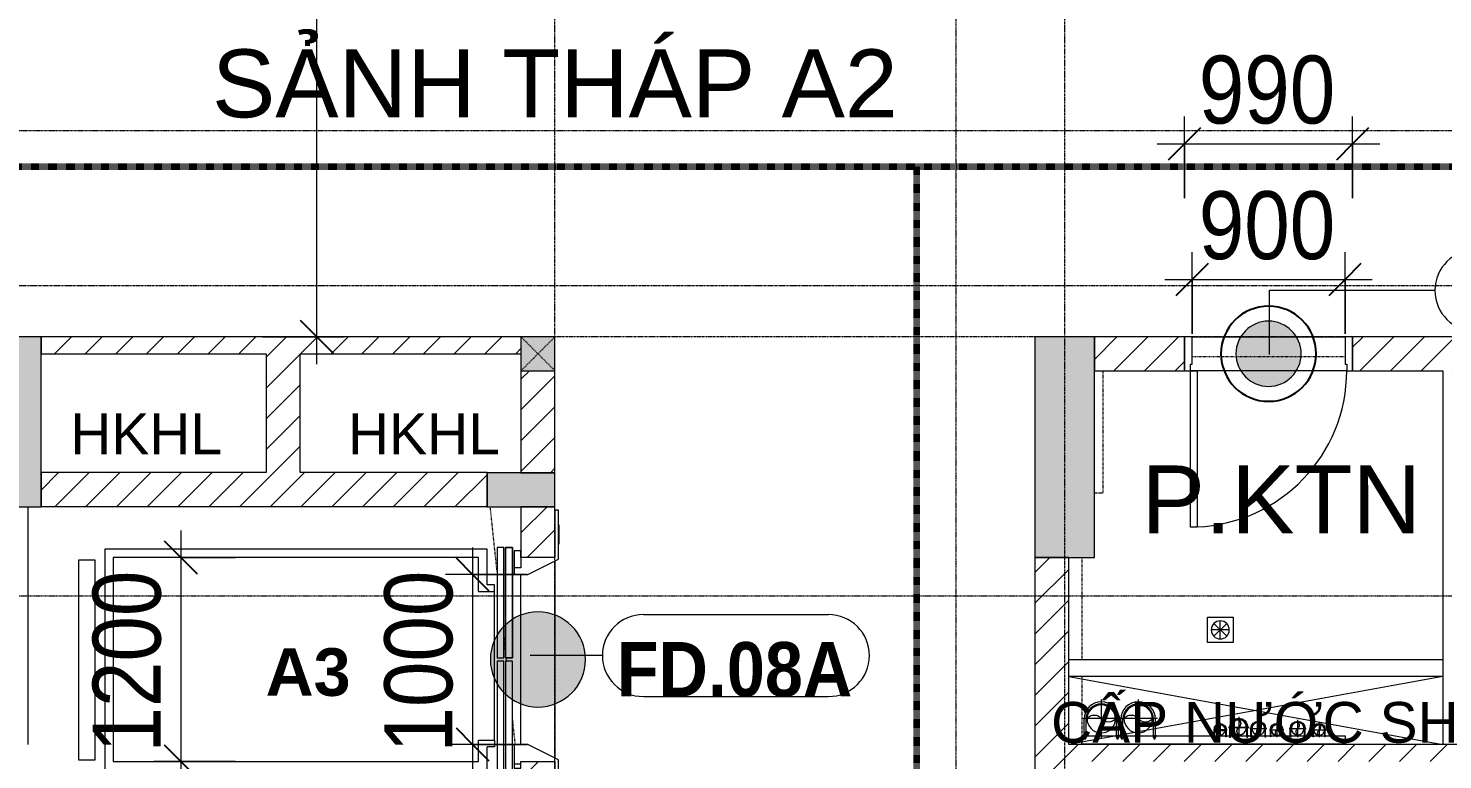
# Model space of a CAD drawing. Header units: millimetres. Extents: x 1591 to 240306, y -15958 to 82755.
# Drawn here: x 88454 to 96779, y 31047 to 35354 of the extents above; entities that cross this region are included whole.
import ezdxf

# ---------------------------------------------------------------- set-up
doc = ezdxf.new("R2010")
doc.units = ezdxf.units.MM
for name, pattern in [('1 NÉT CALL OUT', [6, 3, -3]), ('Dash', [6, 3, -3]), ('Dash 1_8_', [6.35, 3.175, -3.175]), ('Dash Dot 3_16_', [7.9375, 4.7625, -1.5875, 0, -1.5875]), ('Grid Line', [22.225, 12.7, -3.175, 3.175, -3.175]), ('IMPORT-CENTER _2_', [40.64, 25.4, -5.08, 5.08, -5.08])]:
    doc.linetypes.add(name, pattern=pattern)
for name, color, linetype, lineweight in [('0-1', 7, 'Continuous', 5), ('0-2', 250, 'Continuous', 9), ('A-ANNO-DIMS', 211, 'Continuous', 9), ('A-ANNO-DIMS-160', 211, 'Continuous', 9), ('A-ANNO-NOTE', 131, 'Continuous', 9), ('A-ANNO-NOTE-1', 131, 'Continuous', 25), ('A-AREA', 32, 'Dash 1_8_', 9), ('A-AREA-IDEN', 2, 'Continuous', 9), ('A-DETL-1', 90, '1 NÉT CALL OUT', 100), ('A-DETL-GENF-2', 1, 'Continuous', 9), ('A-DOOR-3', 1, 'Continuous', 9), ('A-DOOR-FRAM-1', 1, 'Continuous', 9), ('A-DOOR-IDEN', 31, 'Continuous', 9), ('A-FLOR-1', 250, 'Continuous', 9), ('A-WALL', 113, 'Continuous', 9), ('A-WALL-3', 113, 'Continuous', 18), ('A-WALL-PATT-2', 111, 'Continuous', 9), ('G-ANNO-SYMB-1', 111, 'Dash Dot 3_16_', 18), ('G-ANNO-TEXT-1', 7, 'Continuous', 9), ('G-IMPT-2', 8, 'IMPORT-CENTER _2_', 9), ('G-IMPT-3', 8, 'Continuous', 9), ('M-EQPM', 50, 'Continuous', 9), ('S-COLS', 52, 'Continuous', 9), ('S-COLS-1', 52, 'Continuous', 5), ('S-COLS-2', 7, 'Continuous', 18), ('S-COLS-5', 52, 'Continuous', 18), ('S-COLS-HDLN', 52, 'Dash', 9), ('S-GRID-1', 1, 'Grid Line', 9)]:
    doc.layers.add(name, color=color, linetype=linetype, lineweight=lineweight)
doc.styles.add('Arial_6', font='arial_0.ttf', dxfattribs={"height": 400})
doc.styles.add('Arial_8', font='arial_0.ttf', dxfattribs={"height": 240})
doc.styles.add('Arial_9', font='arial_0.ttf', dxfattribs={"height": 280})
doc.styles.add('Arial_B_3', font='arialbd_0.ttf', dxfattribs={"width": 0.9, "height": 320})
doc.styles.add('UTM Avo', font='UTM Avo.ttf', dxfattribs={"width": 0.9, "height": 400})
doc.dimstyles.new('1_Dim_chi_tiet_2_5', dxfattribs={"dimscale": 304.8, "dimtxt": 399.720379, "dimasz": 0.629921, "dimexe": 0.524934, "dimexo": 0.0625, "dimgap": 0.052493, "dimtad": 1, "dimdec": 0, "dimrnd": 5, "dimzin": 0, "dimdsep": 46, "dimtxsty": 'UTM Avo', "dimblk1": 'OBLIQUE', "dimblk2": 'OBLIQUE', "dimsah": 1, "dimcen": 0.09, "dimdle": 0.524934, "dimazin": 0, "dimtfac": 1, "dimtdec": 4, "dimtix": 1, "dimtmove": 0, "dimatfit": 3, "dimfxl": 1.049869, "dimfxlon": 1, "dimtvp": 1, "dimtolj": 1, "dimtzin": 0, "dimarcsym": 2})
doc.dimstyles.new('1_Dim_chi_tiet_2_5_1', dxfattribs={"dimscale": 304.8, "dimtxt": 399.720379, "dimasz": 0.629921, "dimexe": 0.524934, "dimexo": 0.0625, "dimgap": 0.052493, "dimtad": 1, "dimdec": 0, "dimrnd": 5, "dimzin": 0, "dimdsep": 46, "dimtxsty": 'UTM Avo', "dimblk1": 'OBLIQUE', "dimblk2": 'OBLIQUE', "dimsah": 1, "dimcen": 0.09, "dimdle": 0.524934, "dimazin": 0, "dimtfac": 1, "dimtdec": 4, "dimtix": 1, "dimtmove": 0, "dimatfit": 3, "dimfxl": 1.049869, "dimfxlon": 1, "dimtvp": 1, "dimtolj": 1, "dimtzin": 0, "dimarcsym": 2})
pattern_1 = [(45, (11001.35, 0), (-90.50967, 90.50967), [])]

# ---------------------------------------------------------------- blocks, each defined once
blk = doc.blocks.new('NCV_TKTC_KET CAU_rvt-1-TKCS_MB TẦNG 3-4')
at = {"layer": 'S-COLS-1'}
for points in [[(77527.6, 32536.9), (77527.6, 33536.9), (77177.6, 33536.9), (77177.6, 32536.9)], [(83727.6, 32236.9), (83727.6, 33536.9), (83377.6, 33536.9), (83377.6, 32236.9), (83519.1, 32236.9)], [(80552.6, 32536.9), (80552.6, 32736.9), (80152.6, 32736.9), (80152.6, 32536.9), (80295.1, 32536.9)]]:
    blk.add_hatch(color=256, dxfattribs=at).paths.add_polyline_path(points)
at = {"layer": 'A-FLOR-1'}
for p, q in [((77452.6, 31137.4), (77452.6, 32536.9)), ((85777.6, 31136.9), (83577.6, 31136.9))]:
    blk.add_line(p, q, dxfattribs=at)
at = {"layer": 'S-COLS-2'}
for p, q in [((77527.6, 33536.9), (77177.6, 33536.9)), ((77527.6, 32536.9), (77527.6, 33536.9)), ((83727.6, 33536.9), (83377.6, 33536.9)), ((83377.6, 33536.9), (83377.6, 32236.9)), ((83727.6, 32236.9), (83727.6, 33536.9)), ((80152.6, 32736.9), (80152.6, 32536.9)), ((80552.6, 32736.9), (80152.6, 32736.9)), ((80552.6, 32536.9), (80552.6, 32736.9)), ((77177.6, 32536.9), (77527.6, 32536.9)), ((80152.6, 32536.9), (80552.6, 32536.9)), ((83377.6, 32236.9), (83727.6, 32236.9))]:
    blk.add_line(p, q, dxfattribs=at)
blk = doc.blocks.new('Thang may HIEN - Dài x Rộng - 2200x1200-551375-TKCS_MB TẦNG 3-4')
at = {"layer": 'A-DOOR-3'}
for p, q in [((-590, 120), (-880, 120)), ((-880, 120), (-880, 100)), ((-880, 100), (-600, 100)), ((-680, 124), (-790, 124)), ((-790, 124), (-790, 120)), ((-680, 120), (-680, 124)), ((-600, 100), (-600, -100)), ((-500, -60), (-590, 120)), ((590, 120), (500, -60)), ((880, 120), (590, 120)), ((600, -100), (600, 100)), ((600, 100), (880, 100)), ((880, 100), (880, 120)), ((-500, -140), (-500, -60)), ((500, -60), (500, -140)), ((-660, -190.4), (-660, -150.4)), ((-660, -150.4), (-10, -150.4)), ((-10, -150.4), (-660, -150.4)), ((-660, -150.4), (-660, -190.4)), ((-600, -100), (-640, -100)), ((-640, -100), (-640, -140)), ((-640, -140), (-540, -140)), ((-600, -100), (-540, -100)), ((-540, -100), (-540, -140)), ((-540, -140), (-500, -140)), ((-10, -150.4), (-10, -190.4)), ((-10, -190.4), (-10, -150.4)), ((660, -150.4), (10, -150.4)), ((10, -150.4), (10, -190.4)), ((10, -150.4), (10, -190.4)), ((660, -150.4), (10, -150.4)), ((500, -140), (615, -140)), ((615, -100), (600, -100)), ((615, -140), (615, -100)), ((640, -100), (615, -100)), ((615, -140), (640, -140)), ((640, -140), (640, -100)), ((660, -190.4), (660, -150.4)), ((660, -190.4), (660, -150.4)), ((-10, -190.4), (-660, -190.4)), ((-660, -190.4), (-10, -190.4)), ((-10, -200.4), (-660, -200.4)), ((-660, -200.4), (-660, -240.4)), ((-10, -200.4), (-660, -200.4)), ((-660, -200.4), (-660, -240.4)), ((-660, -240.4), (-10, -240.4)), ((-660, -240.4), (-10, -240.4)), ((-10, -240.4), (-10, -200.4)), ((-10, -240.4), (-10, -200.4)), ((10, -190.4), (660, -190.4)), ((10, -190.4), (660, -190.4)), ((10, -200.4), (10, -240.4)), ((660, -200.4), (10, -200.4)), ((10, -200.4), (10, -240.4)), ((660, -200.4), (10, -200.4)), ((10, -240.4), (660, -240.4)), ((10, -240.4), (660, -240.4)), ((660, -240.4), (660, -200.4)), ((660, -240.4), (660, -200.4)), ((-440, -300), (-650, -300)), ((-650, -300), (-650, -2550)), ((-440, -255), (-440, -300)), ((-400, -255), (-440, -255)), ((475, -255), (-400, -255)), ((-400, -350), (-400, -255)), ((475, -255), (515, -255)), ((475, -350), (475, -255)), ((515, -255), (515, -300)), ((650, -300), (515, -300)), ((650, -2550), (650, -300)), ((-400, -350), (-600, -350)), ((-600, -350), (-600, -2500)), ((600, -350), (475, -350)), ((600, -2500), (600, -350)), ((-650, -2550), (650, -2550)), ((-600, -2500), (600, -2500)), ((590.8, -2605.4), (-584.2, -2605.4)), ((-584.2, -2605.4), (-584.2, -2705.4)), ((590.8, -2705.4), (590.8, -2605.4)), ((-584.2, -2705.4), (590.8, -2705.4))]:
    blk.add_line(p, q, dxfattribs=at)
blk = doc.blocks.new('FD_02 - FD_03 - FD_03-KY THUAT-900x2200mm-728564-TKCS_MB TẦNG 3-4')
at = {"layer": 'A-DETL-GENF-2'}
for p, q in [((420, 100), (420, 1020)), ((420, 1020), (460, 1020)), ((460, 1020), (460, 100)), ((460, 100), (420, 100))]:
    blk.add_line(p, q, dxfattribs=at)
blk.add_arc((460, 100), 920, 92.49191, 180, dxfattribs=at)
at = {"layer": 'A-DOOR-FRAM-1'}
for p, q in [((-460, 100), (-495, 100)), ((-495, 100), (-495, -100)), ((-460, 60), (-460, 100)), ((495, 100), (460, 100)), ((460, 100), (460, 60)), ((495, -100), (495, 100)), ((-450, 60), (-460, 60)), ((-450, -100), (-450, 60)), ((460, 60), (450, 60)), ((450, 60), (450, -100)), ((-495, -100), (-450, -100)), ((450, -100), (495, -100))]:
    blk.add_line(p, q, dxfattribs=at)
blk = doc.blocks.new('G1_SOF - BO TRU - 200x200-3054293-TKCS_MB TẦNG 3-4')
at = {"layer": 'S-COLS'}
blk.add_hatch(color=256, dxfattribs=at).paths.add_polyline_path([(100, -100), (100, 100), (-100, 100), (-100, -100)])
at = {"layer": 'S-COLS-5'}
for p, q in [((100, 100), (-100, 100)), ((-100, 100), (-100, -100)), ((100, -100), (100, 100)), ((-100, -100), (100, -100))]:
    blk.add_line(p, q, dxfattribs=at)
at = {"layer": 'S-COLS-HDLN'}
for p, q in [((100, 100), (-100, -100)), ((-100, 100), (100, -100))]:
    blk.add_line(p, q, dxfattribs=at)
blk = doc.blocks.new('TKTC_XREF_251221_MB TANG 2-7 - TKTC_XREF_260130_MB TANG 2-5_dwg_$cc-4746812-TKCS_MB TẦNG 3-4')
at = {"layer": 'G-IMPT-2'}
for p, q in [((-0.673, 0), (0.673, 0)), ((0, -0.673), (0, 0.673))]:
    blk.add_line(p, q, dxfattribs=at)
at = {"layer": 'G-IMPT-3'}
blk.add_circle((0, 0), 0.5, dxfattribs=at)
at = {"layer": 'M-EQPM'}
for centre, radius, start, end in [((0, 0), 0.5, 90, 270), ((0.188, 0.25), 0.313, 126.8699, 233.1301), ((-0.188, -0.25), 0.313, 306.8699, 53.1301)]:
    blk.add_arc(centre, radius, start, end, dxfattribs=at)
blk = doc.blocks.new('TKTC_XREF_251221_MB TANG 2-7 - TKTC_XREF_260130_MB TANG 2-5_dwg_CUM U_DN150-4746811-TKCS_MB TẦNG 3-4')
at = {"layer": 'G-IMPT-3'}
blk.add_hatch(color=256, dxfattribs=at).paths.add_polyline_path([(445977, 373836), (445977, 373841), (445999, 373844), (446019, 373852), (446036, 373866), (446050, 373883), (446058, 373903), (446061, 373925), (446058, 373947), (446050, 373967), (446036, 373984), (446019, 373998), (445999, 374006), (446021, 374002), (446040, 373988), (446054, 373969), (446063, 373948), (446066, 373925), (446063, 373902), (446054, 373880), (446040, 373862), (446021, 373848), (446000, 373839)])
for p, q in [((445863, 374015), (445863, 374020)), ((445867, 374015), (445867, 374020)), ((445870, 374015), (445870, 374020)), ((445873, 374011), (445873, 374025)), ((445882, 374022), (445874, 374022)), ((445882, 374013), (445874, 374013)), ((445885, 374022), (445977, 374022)), ((445863, 373834), (445863, 373829)), ((445867, 373834), (445867, 373829)), ((445870, 373834), (445870, 373829)), ((445873, 373839), (445873, 373825)), ((445882, 373836), (445874, 373836)), ((445882, 373827), (445874, 373827)), ((445885, 373828), (445977, 373828))]:
    blk.add_line(p, q, dxfattribs=at)
at = {"layer": 'G-IMPT-3', "flags": 128}
for points in [[(445882, 374009), (445882, 374006), (445885, 374006), (445885, 374030), (445882, 374030), (445882, 374027)], [(445873, 374014), (445864, 374014), (445864, 374022), (445873, 374022)], [(445874, 374027), (445882, 374027), (445882, 374009), (445874, 374009)], [(445885, 374014), (445977, 374014), (445977, 374009)], [(445873, 373836), (445864, 373836), (445864, 373828), (445873, 373828)], [(445874, 373823), (445882, 373823), (445882, 373841), (445874, 373841)], [(445882, 373841), (445882, 373844), (445885, 373844), (445885, 373820), (445882, 373820), (445882, 373823)], [(445885, 373836), (445977, 373836), (445977, 373841)]]:
    blk.add_lwpolyline(points, dxfattribs=at)
at = {"layer": 'G-IMPT-3'}
for centre, radius, start, end in [((445864, 374020), 1.5, 90, 180), ((445864, 374015), 1.5, 180, 270), ((445875, 374025), 2.44, 112.6199, 247.3801), ((445880, 374018), 7.5, 143.1301, 216.8699), ((445875, 374011), 2.44, 112.6199, 247.3801), ((445977, 373925), 97, 270, 90), ((445977, 373925), 89, 270, 90), ((445977, 373925), 84, 270, 90), ((445864, 373834), 1.5, 90, 180), ((445864, 373829), 1.5, 180, 270), ((445875, 373839), 2.44, 112.6199, 247.3801), ((445880, 373832), 7.5, 143.1301, 216.8699), ((445875, 373825), 2.44, 112.6199, 247.3801)]:
    blk.add_arc(centre, radius, start, end, dxfattribs=at)
blk = doc.blocks.new('TKTC_XREF_251221_MB TANG 2-7 - TKTC_XREF_260130_MB TANG 2-5_dwg_$cc-4746805-TKCS_MB TẦNG 3-4')
at = {"layer": 'G-IMPT-2'}
for p, q in [((-0.67, 0), (0.67, 0)), ((0, -0.67), (0, 0.67))]:
    blk.add_line(p, q, dxfattribs=at)
at = {"layer": 'M-EQPM'}
blk.add_circle((0, 0), 0.5, dxfattribs=at)
for centre, radius, start, end in [((0, 0), 0.5, 90, 270), ((0.19, 0.25), 0.313, 126.8699, 233.1301), ((-0.19, -0.25), 0.313, 306.8699, 53.1301)]:
    blk.add_arc(centre, radius, start, end, dxfattribs=at)
blk = doc.blocks.new('TKTC_XREF_251221_MB TANG 2-7 - TKTC_XREF_260130_MB TANG 2-5_dwg_CUM U_DN100-4746799-TKCS_MB TẦNG 3-4')
at = {"layer": 'G-IMPT-3'}
blk.add_hatch(color=256, dxfattribs=at).paths.add_polyline_path([(0, 61), (16, 59), (31, 53), (43, 43), (53, 31), (59, 16), (61, 0), (59, -16), (53, -30), (43, -43), (31, -53), (16, -59), (0, -61), (0, -57), (15, -55), (29, -49), (40, -40), (49, -28), (55, -15), (57, 0), (55, 15), (49, 29), (40, 40), (29, 49), (15, 55), (0, 57)])
for p, q in [((-79, 67), (-79, 63)), ((-77, 67), (-77, 63)), ((-75, 67), (-75, 63)), ((-73, 69), (-73, 61)), ((-67, 68), (-72, 68)), ((-67, 62), (-72, 62)), ((-65, 69), (0, 69)), ((-79, -63), (-79, -67)), ((-77, -63), (-77, -67)), ((-75, -63), (-75, -67)), ((-73, -61), (-73, -69)), ((-67, -62), (-72, -62)), ((-67, -68), (-72, -68)), ((-65, -69), (0, -69))]:
    blk.add_line(p, q, dxfattribs=at)
at = {"layer": 'G-IMPT-3', "flags": 128}
for points in [[(-73, 68), (-78, 68), (-78, 62), (-73, 62)], [(-72, 59), (-67, 59), (-67, 71), (-72, 71)], [(-67, 71), (-67, 73), (-65, 73), (-65, 57), (-67, 57), (-67, 59)], [(-65, 61), (0, 61), (0, 57)], [(-73, -62), (-78, -62), (-78, -68), (-73, -68)], [(-72, -71), (-67, -71), (-67, -59), (-72, -59)], [(-67, -59), (-67, -57), (-65, -57), (-65, -73), (-67, -73), (-67, -71)], [(-65, -61), (0, -61), (0, -57)]]:
    blk.add_lwpolyline(points, dxfattribs=at)
at = {"layer": 'G-IMPT-3'}
for centre, radius, start, end in [((-78, 67), 0.96, 90, 180), ((-78, 63), 0.96, 180, 270), ((-71, 69), 1.56, 112.6199, 247.3801), ((-68, 65), 4.8, 143.1301, 216.8699), ((-71, 61), 1.56, 112.6199, 247.3801), ((0, 0), 69, 270, 90), ((0, 0), 61, 270, 90), ((0, 0), 57, 270, 90), ((-78, -63), 0.96, 90, 180), ((-78, -67), 0.96, 180, 270), ((-71, -61), 1.56, 112.6199, 247.3801), ((-68, -65), 4.8, 143.1301, 216.8699), ((-71, -69), 1.56, 112.6199, 247.3801)]:
    blk.add_arc(centre, radius, start, end, dxfattribs=at)
blk = doc.blocks.new('TKTC_XREF_251221_MB TANG 2-7 - TKTC_XREF_260130_MB TANG 2-5_dwg_$cc-4746800-TKCS_MB TẦNG 3-4')
at = {"layer": 'G-IMPT-2'}
for p, q in [((0, -0.673), (0, 0.673)), ((-0.673, 0), (0.673, 0))]:
    blk.add_line(p, q, dxfattribs=at)
at = {"layer": 'M-EQPM'}
blk.add_circle((0, 0), 0.5, dxfattribs=at)
for centre, radius, start, end in [((0, 0), 0.5, 90, 270), ((0.188, 0.25), 0.313, 126.8699, 233.1301), ((-0.188, -0.25), 0.313, 306.8699, 53.1301)]:
    blk.add_arc(centre, radius, start, end, dxfattribs=at)
blk = doc.blocks.new('TKTC_XREF_251221_MB TANG 2-7 - TKTC_XREF_260130_MB TANG 2-5_dwg_CUM U_DN100-4746796-TKCS_MB TẦNG 3-4')
at = {"layer": 'G-IMPT-3'}
blk.add_hatch(color=256, dxfattribs=at).paths.add_polyline_path([(0, 61), (0, 57), (14.8, 55.1), (28.5, 49.4), (40.3, 40.3), (49.4, 28.5), (55.1, 14.8), (57, 0), (55.1, -14.8), (49.4, -28.5), (40.3, -40.3), (28.5, -49.4), (14.8, -55.1), (0, -57), (0, -61), (15.8, -58.9), (30.5, -52.8), (43.1, -43.1), (52.8, -30.5), (58.9, -15.8), (61, 0), (58.9, 15.8), (52.8, 30.5), (43.1, 43.1), (30.5, 52.8), (15.8, 58.9)])
for p, q in [((-79.1, 66.6), (-79.1, 63.4)), ((-76.6, 66.6), (-76.6, 63.4)), ((-74.6, 66.6), (-74.6, 63.4)), ((-72.7, 69.3), (-72.7, 60.7)), ((-66.9, 67.9), (-71.7, 67.9)), ((-66.9, 62.1), (-71.7, 62.1)), ((-65, 69), (0, 69)), ((-79.1, -63.4), (-79.1, -66.6)), ((-76.6, -63.4), (-76.6, -66.6)), ((-74.6, -63.4), (-74.6, -66.6)), ((-72.7, -60.7), (-72.7, -69.3)), ((-66.9, -62.1), (-71.7, -62.1)), ((-66.9, -67.9), (-71.7, -67.9)), ((-65, -69), (0, -69))]:
    blk.add_line(p, q, dxfattribs=at)
at = {"layer": 'G-IMPT-3', "flags": 128}
for points in [[(-72.7, 67.6), (-78.1, 67.6), (-78.1, 62.4), (-72.7, 62.4)], [(-71.7, 59.2), (-66.9, 59.2), (-66.9, 70.8), (-71.7, 70.8)], [(-66.9, 70.8), (-66.9, 72.7), (-65, 72.7), (-65, 57.3), (-66.9, 57.3), (-66.9, 59.2)], [(-65, 61), (0, 61), (0, 57)], [(-72.7, -62.4), (-78.1, -62.4), (-78.1, -67.6), (-72.7, -67.6)], [(-71.7, -70.8), (-66.9, -70.8), (-66.9, -59.2), (-71.7, -59.2)], [(-66.9, -59.2), (-66.9, -57.3), (-65, -57.3), (-65, -72.7), (-66.9, -72.7), (-66.9, -70.8)], [(-65, -61), (0, -61), (0, -57)]]:
    blk.add_lwpolyline(points, dxfattribs=at)
at = {"layer": 'G-IMPT-3'}
for centre, radius, start, end in [((-78.1, 66.6), 0.96, 90, 180), ((-78.1, 63.4), 0.96, 180, 270), ((-71.1, 69.3), 1.56, 112.6199, 247.3801), ((-67.9, 65), 4.8, 143.1301, 216.8699), ((-71.1, 60.7), 1.56, 112.6199, 247.3801), ((0, 0), 69, 270, 90), ((0, 0), 61, 270, 90), ((0, 0), 57, 270, 90), ((-78.1, -63.4), 0.96, 90, 180), ((-78.1, -66.6), 0.96, 180, 270), ((-71.1, -60.7), 1.56, 112.6199, 247.3801), ((-67.9, -65), 4.8, 143.1301, 216.8699), ((-71.1, -69.3), 1.56, 112.6199, 247.3801)]:
    blk.add_arc(centre, radius, start, end, dxfattribs=at)
blk = doc.blocks.new('TKTC_XREF_251221_MB TANG 2-7 - TKTC_XREF_260130_MB TANG 2-5_dwg_FD-4746803-TKCS_MB TẦNG 3-4')
at = {"layer": 'G-IMPT-3'}
for p, q in [((53.3, 0), (-53.3, 0)), ((-37.7, 37.7), (37.7, -37.7)), ((37.7, 37.7), (-37.7, -37.7)), ((0, 53.3), (0, -53.3))]:
    blk.add_line(p, q, dxfattribs=at)
at = {"layer": 'G-IMPT-3', "flags": 128}
blk.add_lwpolyline([(-75, -75), (75, -75), (75, 75), (-75, 75)], close=True, dxfattribs=at)
at = {"layer": 'G-IMPT-3'}
blk.add_circle((0, 0), 53.3, dxfattribs=at)
blk = doc.blocks.new('TKTC_XREF_251221_MB TANG 2-7 - TKTC_XREF_251221_MB TANG 2-7-2039446-TKCS_MB TẦNG 3-4')
at = {"layer": 'M-EQPM'}
for p, q in [((50001, 13951), (51551.2, 13951)), ((50001, 13902.8), (50001, 13951)), ((51551.2, 13902.8), (50001, 13902.8)), ((51551.2, 13951), (51551.2, 13902.8))]:
    blk.add_line(p, q, dxfattribs=at)
at = {"extrusion": (0, 0, -1), "zscale": -1, "rotation": 180}
blk.add_blockref('TKTC_XREF_251221_MB TANG 2-7 - TKTC_XREF_260130_MB TANG 2-5_dwg_FD-4746803-TKCS_MB TẦNG 3-4', (-50815.8, 14574.6), dxfattribs=at)
at = {"extrusion": (0, 0, -1)}
for name, p, xscale, yscale, zscale, rotation in [('TKTC_XREF_251221_MB TANG 2-7 - TKTC_XREF_260130_MB TANG 2-5_dwg_$cc-4746800-TKCS_MB TẦNG 3-4', (-50115.5, 14052.6), 168.0000000000956, 168.0000000000956, -168.0000000000956, 269.9277821117897), ('TKTC_XREF_251221_MB TANG 2-7 - TKTC_XREF_260130_MB TANG 2-5_dwg_$cc-4746800-TKCS_MB TẦNG 3-4', (-50332.9, 14052.6), 168.0000000000956, 168.0000000000956, -168.0000000000956, 269.9277821117897), ('TKTC_XREF_251221_MB TANG 2-7 - TKTC_XREF_260130_MB TANG 2-5_dwg_$cc-4746805-TKCS_MB TẦNG 3-4', (-50816, 13987), 59.85000000000383, 59.85000000000383, -59.85000000000383, 269.9990086637468), ('TKTC_XREF_251221_MB TANG 2-7 - TKTC_XREF_260130_MB TANG 2-5_dwg_CUM U_DN100-4746799-TKCS_MB TẦNG 3-4', (-50815.6, 13987), 0.5250000000000002, 0.5250000000000002, -0.5250000000000002, 90.00099133829461), ('TKTC_XREF_251221_MB TANG 2-7 - TKTC_XREF_260130_MB TANG 2-5_dwg_$cc-4746812-TKCS_MB TẦNG 3-4', (-50924.9, 14000.7), 90.07930181379496, 90.07930181379496, -90.07930181379496, 180), ('TKTC_XREF_251221_MB TANG 2-7 - TKTC_XREF_260130_MB TANG 2-5_dwg_$cc-4746812-TKCS_MB TẦNG 3-4', (-50925, 14002.3), 90.07930181379496, 90.07930181379496, -90.07930181379496, 180), ('TKTC_XREF_251221_MB TANG 2-7 - TKTC_XREF_260130_MB TANG 2-5_dwg_CUM U_DN150-4746811-TKCS_MB TẦNG 3-4', (149568.8, -225124.5), 0.5361863203273853, 0.5361863203273853, -0.5361863203273853, 90.00000000000001), ('TKTC_XREF_251221_MB TANG 2-7 - TKTC_XREF_260130_MB TANG 2-5_dwg_CUM U_DN150-4746811-TKCS_MB TẦNG 3-4', (149568.8, -225124.5), 0.5361863203273853, 0.5361863203273853, -0.5361863203273853, 90.00000000000001), ('TKTC_XREF_251221_MB TANG 2-7 - TKTC_XREF_260130_MB TANG 2-5_dwg_$cc-4746812-TKCS_MB TẦNG 3-4', (-51039.6, 13994.1), 75.06608484482913, 75.06608484482913, -75.06608484482913, 180), ('TKTC_XREF_251221_MB TANG 2-7 - TKTC_XREF_260130_MB TANG 2-5_dwg_$cc-4746812-TKCS_MB TẦNG 3-4', (-51039.6, 13994.1), 75.06608484482913, 75.06608484482913, -75.06608484482913, 180), ('TKTC_XREF_251221_MB TANG 2-7 - TKTC_XREF_260130_MB TANG 2-5_dwg_CUM U_DN150-4746811-TKCS_MB TẦNG 3-4', (116038.5, -185278.3), 0.4468219336061545, 0.4468219336061545, -0.4468219336061545, 90.00000000000001), ('TKTC_XREF_251221_MB TANG 2-7 - TKTC_XREF_260130_MB TANG 2-5_dwg_CUM U_DN150-4746811-TKCS_MB TẦNG 3-4', (116038.5, -185278.3), 0.4468219336061545, 0.4468219336061545, -0.4468219336061545, 90.00000000000001), ('TKTC_XREF_251221_MB TANG 2-7 - TKTC_XREF_260130_MB TANG 2-5_dwg_$cc-4746812-TKCS_MB TẦNG 3-4', (-51148, 13985.6), 63.05551126965647, 63.05551126965647, -63.05551126965647, 180), ('TKTC_XREF_251221_MB TANG 2-7 - TKTC_XREF_260130_MB TANG 2-5_dwg_CUM U_DN150-4746811-TKCS_MB TẦNG 3-4', (89198.2, -153401.3), 0.3753304242291697, 0.3753304242291697, -0.3753304242291697, 90.00000000000001), ('TKTC_XREF_251221_MB TANG 2-7 - TKTC_XREF_260130_MB TANG 2-5_dwg_$cc-4746812-TKCS_MB TẦNG 3-4', (-51271.3, 13994.1), 75.06608484482913, 75.06608484482913, -75.06608484482913, 180), ('TKTC_XREF_251221_MB TANG 2-7 - TKTC_XREF_260130_MB TANG 2-5_dwg_CUM U_DN150-4746811-TKCS_MB TẦNG 3-4', (115806.5, -185278.1), 0.4468219336061545, 0.4468219336061545, -0.4468219336061545, 90.00000000000001), ('TKTC_XREF_251221_MB TANG 2-7 - TKTC_XREF_260130_MB TANG 2-5_dwg_$cc-4746812-TKCS_MB TẦNG 3-4', (-51398.2, 13985.6), 63.05551126965647, 63.05551126965647, -63.05551126965647, 180), ('TKTC_XREF_251221_MB TANG 2-7 - TKTC_XREF_260130_MB TANG 2-5_dwg_CUM U_DN150-4746811-TKCS_MB TẦNG 3-4', (88948, -153401.3), 0.3753304242291697, 0.3753304242291697, -0.3753304242291697, 90.00000000000001)]:
    blk.add_blockref(name, p, dxfattribs=dict(at, xscale=xscale, yscale=yscale, zscale=zscale, rotation=rotation))
at = {"xscale": 1.473684210526311, "yscale": 1.473684210526311, "zscale": 1.473684210526311, "rotation": 90.07221788661575}
for p in [(50115.5, 14049), (50332.9, 14049)]:
    blk.add_blockref('TKTC_XREF_251221_MB TANG 2-7 - TKTC_XREF_260130_MB TANG 2-5_dwg_CUM U_DN100-4746796-TKCS_MB TẦNG 3-4', p, dxfattribs=at)
blk = doc.blocks.new('DIMBLOCK22-TKCS_MB TẦNG 3-4')
at = {"layer": 'A-ANNO-DIMS-160'}
for p, q in [((90152.4, 33376.9), (90152.4, 45797)), ((90472.4, 45637), (89992.4, 45637)), ((90152.4, 45637), (90472.4, 45637)), ((89832.4, 33536.9), (90312.4, 33536.9)), ((90152.4, 33536.9), (89832.4, 33536.9))]:
    blk.add_line(p, q, dxfattribs=at)
at = {"layer": 'A-ANNO-DIMS-160', "lineweight": 25}
for p, q in [((90152.4, 45637), (90056.4, 45733)), ((90152.4, 45637), (90248.4, 45541)), ((90152.4, 33536.9), (90056.4, 33632.9)), ((90152.4, 33536.9), (90248.4, 33440.9))]:
    blk.add_line(p, q, dxfattribs=at)
at = {"layer": 'A-ANNO-DIMS-160', "color": 0, "insert": (89632.8, 38902.3), "char_height": 400, "width": 1643.295, "attachment_point": 1, "rotation": 90, "line_spacing_factor": 1.110334, "style": 'UTM Avo'}
blk.add_mtext('12100', dxfattribs=at)
blk = doc.blocks.new('_Oblique')
at = {"color": 0, "linetype": 'ByBlock', "lineweight": -2}
blk.add_line((-0.5, -0.5), (0.5, 0.5), dxfattribs=at)
blk = doc.blocks.new('DIMBLOCK142-TKCS_MB TẦNG 3-4')
at = {"layer": 'A-ANNO-DIMS-160'}
for p, q in [((95258.9, 34353.4), (95258.9, 34833.4)), ((96248.9, 34353.4), (96248.9, 34833.4)), ((95098.9, 34673.4), (96408.9, 34673.4)), ((95258.9, 34673.4), (95258.9, 34353.4)), ((96248.9, 34673.4), (96248.9, 34353.4))]:
    blk.add_line(p, q, dxfattribs=at)
at = {"layer": 'A-ANNO-DIMS-160', "lineweight": 25}
for p, q in [((95258.9, 34673.4), (95354.9, 34769.4)), ((96248.9, 34673.4), (96344.9, 34769.4)), ((95258.9, 34673.4), (95162.9, 34577.4)), ((96248.9, 34673.4), (96152.9, 34577.4))]:
    blk.add_line(p, q, dxfattribs=at)
at = {"layer": 'A-ANNO-DIMS-160', "color": 0, "insert": (95343.1, 35193), "char_height": 400, "width": 985.977, "attachment_point": 1, "line_spacing_factor": 1.110334, "style": 'UTM Avo'}
blk.add_mtext('990', dxfattribs=at)
blk = doc.blocks.new('HDNDCT_GHI CHÚ CỬA CHỐNG CHÁY E30 - HDNDCT_GHI CHÚ CỬA CHỐNG CHÁY E30-1614707-TKCS_MB TẦNG 3-4')
at = {"layer": 'A-ANNO-NOTE'}
h = blk.add_hatch(color=256, dxfattribs=at)
edge = h.paths.add_edge_path()
edge.add_arc((0, 0), 1.75, 0, 180)
edge.add_arc((0, 0), 1.75, 180, 360)
for start, end in [(360, 180), (180, 360)]:
    blk.add_arc((0, 0), 1.75, start, end, dxfattribs=at)
blk = doc.blocks.new('HDNDCT_GHI CHÚ CỬA CHỐNG CHÁY EI60 - HDNDCT_GHI CHÚ CỬA CHỐNG CHÁY EI60-1614697-TKCS_MB TẦNG 3-4')
at = {"layer": 'A-ANNO-NOTE'}
h = blk.add_hatch(color=256, dxfattribs=at)
edge = h.paths.add_edge_path()
edge.add_arc((0, 0), 1.2, 0, 180)
edge.add_arc((0, 0), 1.2, 180, 360)
for radius, start, end in [(1.75, 360, 180), (1.2, 360, 180), (1.2, 180, 360)]:
    blk.add_arc((0, 0), radius, start, end, dxfattribs=at)
at = {"layer": 'A-ANNO-NOTE-1'}
for start, end in [(360, 180), (180, 360)]:
    blk.add_arc((0, 0), 1.75, start, end, dxfattribs=at)
blk = doc.blocks.new('DIMBLOCK257-TKCS_MB TẦNG 3-4')
at = {"layer": 'A-ANNO-DIMS-160'}
for p, q in [((95258.9, 34353.4), (95258.9, 34833.4)), ((96248.9, 34353.4), (96248.9, 34833.4)), ((95098.9, 34673.4), (96408.9, 34673.4)), ((95258.9, 34673.4), (95258.9, 34353.4)), ((96248.9, 34673.4), (96248.9, 34353.4))]:
    blk.add_line(p, q, dxfattribs=at)
at = {"layer": 'A-ANNO-DIMS-160', "lineweight": 25}
for p, q in [((95258.9, 34673.4), (95354.9, 34769.4)), ((96248.9, 34673.4), (96344.9, 34769.4)), ((95258.9, 34673.4), (95162.9, 34577.4)), ((96248.9, 34673.4), (96152.9, 34577.4))]:
    blk.add_line(p, q, dxfattribs=at)
at = {"layer": 'A-ANNO-DIMS-160', "color": 0, "insert": (95343.1, 35193), "char_height": 400, "width": 985.977, "attachment_point": 1, "line_spacing_factor": 1.110334, "style": 'UTM Avo'}
blk.add_mtext('990', dxfattribs=at)
blk = doc.blocks.new('DIMBLOCK258-TKCS_MB TẦNG 3-4')
at = {"layer": 'A-ANNO-DIMS-160'}
for p, q in [((95303.9, 33554.6), (95303.9, 34034.6)), ((96203.9, 33554.6), (96203.9, 34034.6)), ((95143.9, 33874.6), (96363.9, 33874.6)), ((95303.9, 33874.6), (95303.9, 33554.6)), ((96203.9, 33874.6), (96203.9, 33554.6))]:
    blk.add_line(p, q, dxfattribs=at)
at = {"layer": 'A-ANNO-DIMS-160', "lineweight": 25}
for p, q in [((95303.9, 33874.6), (95399.9, 33970.6)), ((96203.9, 33874.6), (96299.9, 33970.6)), ((95303.9, 33874.6), (95207.9, 33778.6)), ((96203.9, 33874.6), (96107.9, 33778.6))]:
    blk.add_line(p, q, dxfattribs=at)
at = {"layer": 'A-ANNO-DIMS-160', "color": 0, "insert": (95343.1, 34394.3), "char_height": 400, "width": 985.977, "attachment_point": 1, "line_spacing_factor": 1.110334, "style": 'UTM Avo'}
blk.add_mtext('900', dxfattribs=at)
blk = doc.blocks.new('STN_Door Tag - STN_Door Tag-1788670-TKCS_MB TẦNG 3-4')
at = {"layer": 'A-DOOR-IDEN'}
for p, q in [((-3.37, 1.495), (3.431, 1.495)), ((-3.37, -1.524), (3.431, -1.524))]:
    blk.add_line(p, q, dxfattribs=at)
for centre, start, end in [((-3.37, -0.015), 90, 270), ((3.431, -0.015), 270, 90)]:
    blk.add_arc(centre, 1.509, start, end, dxfattribs=at)
blk = doc.blocks.new('DIMBLOCK421-TKCS_MB TẦNG 3-4')
at = {"layer": 'A-ANNO-DIMS-160'}
for p, q in [((89352.4, 32397.4), (89352.4, 30877.4)), ((89672.4, 32237.4), (89192.4, 32237.4)), ((89352.4, 32237.4), (89672.4, 32237.4)), ((89672.4, 31037.4), (89192.4, 31037.4)), ((89352.4, 31037.4), (89672.4, 31037.4))]:
    blk.add_line(p, q, dxfattribs=at)
at = {"layer": 'A-ANNO-DIMS-160', "lineweight": 25}
for p, q in [((89352.4, 32237.4), (89256.4, 32333.4)), ((89352.4, 32237.4), (89448.4, 32141.4)), ((89352.4, 31037.4), (89256.4, 31133.4)), ((89352.4, 31037.4), (89448.4, 30941.4))]:
    blk.add_line(p, q, dxfattribs=at)
at = {"layer": 'A-ANNO-DIMS-160', "color": 0, "insert": (88832.8, 31089.6), "char_height": 400, "width": 1314.636, "attachment_point": 1, "rotation": 90, "line_spacing_factor": 1.110334, "style": 'UTM Avo'}
blk.add_mtext('1200', dxfattribs=at)
blk = doc.blocks.new('DIMBLOCK422-TKCS_MB TẦNG 3-4')
at = {"layer": 'A-ANNO-DIMS-160', "lineweight": 25}
for p, q in [((91069.4, 32137.4), (90973.4, 32233.4)), ((91069.4, 32137.4), (91165.4, 32041.4)), ((91069.4, 31137.4), (90973.4, 31233.4)), ((91069.4, 31137.4), (91165.4, 31041.4))]:
    blk.add_line(p, q, dxfattribs=at)
at = {"layer": 'A-ANNO-DIMS-160'}
for p, q in [((91069.4, 32297.4), (91069.4, 30977.4)), ((91389.4, 32137.4), (90909.4, 32137.4)), ((91069.4, 32137.4), (91389.4, 32137.4)), ((91389.4, 31137.4), (90909.4, 31137.4)), ((91069.4, 31137.4), (91389.4, 31137.4))]:
    blk.add_line(p, q, dxfattribs=at)
at = {"layer": 'A-ANNO-DIMS-160', "color": 0, "insert": (90549.7, 31089.6), "char_height": 400, "width": 1314.636, "attachment_point": 1, "rotation": 90, "line_spacing_factor": 1.110334, "style": 'UTM Avo'}
blk.add_mtext('1000', dxfattribs=at)

msp = doc.modelspace()

# ---------------------------------------------------------------- hatches: boundary and pattern name
at = {"layer": 'A-WALL-PATT-2'}
h = msp.add_hatch(dxfattribs=at)
h.set_pattern_fill('FP_1', color=256, style=0, pattern_type=2)
h.set_pattern_definition(pattern_1)
h.paths.add_polyline_path([(91353.9, 33437.4), (91353.9, 33537.4), (88528.9, 33537.4), (88528.9, 33437.4), (91296.4, 33437.4)])
h = msp.add_hatch(dxfattribs=at)
h.set_pattern_fill('FP_1', color=256, style=0, pattern_type=2)
h.set_pattern_definition(pattern_1)
h.paths.add_polyline_path([(91353.9, 32736.9), (91553.9, 32736.9), (91553.9, 33336.9), (91353.9, 33336.9)])
h.paths.add_polyline_path([(91553.9, 33536.9), (91553.9, 33537.4), (91553.1, 33536.9)])
h = msp.add_hatch(dxfattribs=at)
h.set_pattern_fill('FP_1', color=256, style=0, pattern_type=2)
h.set_pattern_definition(pattern_1)
h.paths.add_polyline_path([(102578.9, 33336.9), (102578.9, 33536.9), (102428.9, 33536.9), (102428.9, 33336.9)])
h.paths.add_polyline_path([(101338.9, 33336.9), (101338.9, 33536.9), (97853.6, 33536.9), (97853.6, 33336.9), (100968.6, 33336.9)])
h.paths.add_polyline_path([(96878.9, 33336.9), (97653.6, 33336.9), (97653.6, 33536.9), (96248.9, 33536.9), (96248.9, 33336.9), (96778.9, 33336.9)])
h.paths.add_polyline_path([(95258.9, 33336.9), (95258.9, 33536.9), (94728.9, 33536.9), (94728.9, 33336.9)])
h = msp.add_hatch(dxfattribs=at)
h.set_pattern_fill('FP_1', color=256, style=0, pattern_type=2)
h.set_pattern_definition(pattern_1)
h.paths.add_polyline_path([(90053.9, 32737.4), (90053.9, 33437.4), (89853.9, 33437.4), (89853.9, 32737.4)])
h = msp.add_hatch(dxfattribs=at)
h.set_pattern_fill('FP_1', color=256, style=0, pattern_type=2)
h.set_pattern_definition(pattern_1)
h.paths.add_polyline_path([(91153.9, 32537.4), (91153.9, 32737.4), (88528.9, 32737.4), (88528.9, 32537.4), (89684.4, 32537.4)])
h = msp.add_hatch(dxfattribs=at)
h.set_pattern_fill('FP_1', color=256, style=0, pattern_type=2)
h.set_pattern_definition(pattern_1)
h.paths.add_polyline_path([(91553.9, 30736.9), (91553.9, 31037.4), (91353.9, 31037.4), (91353.9, 30736.9), (91393.9, 30736.9)])
h.paths.add_polyline_path([(91393.9, 32237.4), (91553.9, 32237.4), (91553.9, 32536.9), (91353.9, 32536.9), (91353.9, 32237.4)])
h = msp.add_hatch(dxfattribs=at)
h.set_pattern_fill('FP_1', color=256, style=0, pattern_type=2)
h.set_pattern_definition(pattern_1)
h.paths.add_polyline_path([(94520.5, 25436.9), (94578.9, 25436.9), (94578.9, 28836.9), (94378.9, 28836.9), (94378.9, 25436.9)])
h.paths.add_polyline_path([(94476.4, 29036.9), (94578.9, 29036.9), (94578.9, 32236.9), (94378.9, 32236.9), (94378.9, 29036.9)])
h = msp.add_hatch(dxfattribs=at)
h.set_pattern_fill('FP_1', color=256, style=0, pattern_type=2)
h.set_pattern_definition(pattern_1)
h.paths.add_polyline_path([(95326.5, 31036.5), (96879.1, 31036.5), (96879.1, 31136.5), (94578.9, 31136.5), (94578.9, 31036.5), (94923.5, 31036.5)])

# ---------------------------------------------------------------- linework, layer by layer
at = {"layer": '0-2'}
for p, q in [((96778.9, 31536.9), (94578.9, 31136.9)), ((94578.9, 31536.9), (96778.9, 31136.9)), ((96778.9, 31136.9), (94578.9, 31136.9))]:
    msp.add_line(p, q, dxfattribs=at)
at = {"layer": 'A-AREA'}
for p, q in [((96203.9, 33418.8), (95303.9, 33418.8)), ((94778.9, 33336.9), (94778.9, 32616.8)), ((94778.9, 32616.8), (94728.9, 32616.8)), ((91213.5, 32152.5), (91173.1, 32536.9)), ((94653.9, 32236.9), (94653.9, 31636.9)), ((91263.5, 31677.4), (91253.5, 31772.4)), ((91268.8, 31627.4), (91266.7, 31647.4)), ((94653.9, 31536.9), (94653.9, 31136.5)), ((91320.3, 31137.4), (91303.5, 31297.3))]:
    msp.add_line(p, q, dxfattribs=at)
at = {"layer": 'A-DETL-1'}
for p, q in [((93683.9, 34537.4), (79283.9, 34537.4)), ((111823.9, 34537.4), (93683.9, 34537.4)), ((93683.9, 27136.9), (93683.9, 34537.4))]:
    msp.add_line(p, q, dxfattribs=at)
at = {"layer": 'A-DOOR-IDEN'}
for p, q in [((95760.3, 33811.8), (96733.4, 33811.7)), ((95760.3, 33433.9), (95760.3, 33811.8)), ((91408.8, 31662.3), (91833.2, 31662.3))]:
    msp.add_line(p, q, dxfattribs=at)
at = {"layer": 'A-WALL'}
for p, q in [((95303.9, 33536.9), (96203.9, 33536.9)), ((96213.9, 33336.9), (95293.9, 33336.9)), ((91353.9, 31137.4), (91353.9, 32137.4)), ((91553.9, 32217.4), (91553.9, 31057.4)), ((94578.9, 31636.9), (96778.9, 31636.9)), ((96778.9, 31536.9), (94578.9, 31536.9))]:
    msp.add_line(p, q, dxfattribs=at)
at = {"layer": 'A-WALL-3'}
for p, q in [((91553.9, 33537.4), (88528.9, 33537.4)), ((88528.9, 33537.4), (88528.9, 33437.4)), ((95258.9, 33536.9), (94728.9, 33536.9)), ((94728.9, 33536.9), (94728.9, 33336.9)), ((95258.9, 33336.9), (95258.9, 33536.9)), ((97653.6, 33536.9), (96248.9, 33536.9)), ((96248.9, 33536.9), (96248.9, 33336.9)), ((88528.9, 33437.4), (89853.9, 33437.4)), ((89853.9, 33437.4), (89853.9, 32737.4)), ((90053.9, 32737.4), (90053.9, 33437.4)), ((90053.9, 33437.4), (91353.9, 33437.4)), ((91353.9, 33336.9), (91353.9, 32736.9)), ((91553.9, 32736.9), (91553.9, 33336.9)), ((94728.9, 33336.9), (95258.9, 33336.9)), ((96248.9, 33336.9), (96778.9, 33336.9)), ((96778.9, 33336.9), (96778.9, 31136.5)), ((89853.9, 32737.4), (88528.9, 32737.4)), ((88528.9, 32737.4), (88528.9, 32537.4)), ((91153.9, 32737.4), (90053.9, 32737.4)), ((91153.9, 32537.4), (91153.9, 32737.4)), ((91353.9, 32736.9), (91553.9, 32736.9)), ((88528.9, 32537.4), (91153.9, 32537.4)), ((91353.9, 32536.9), (91353.9, 32237.4)), ((91553.9, 32536.9), (91353.9, 32536.9)), ((91553.9, 32517.4), (91553.9, 32536.9)), ((94578.9, 32236.9), (94378.9, 32236.9)), ((94378.9, 32236.9), (94378.9, 29036.9)), ((94578.9, 31136.5), (94578.9, 32236.9)), ((97378.9, 31136.5), (94578.9, 31136.5))]:
    msp.add_line(p, q, dxfattribs=at)
at = {"layer": 'G-ANNO-SYMB-1'}
for p, q in [((93912.7, 82373.8), (93912.7, 13320.5)), ((39749.2, 34751.5), (145928.2, 34751.5)), ((39749.2, 32011.5), (145928.2, 32011.5))]:
    msp.add_line(p, q, dxfattribs=at)
at = {"layer": 'S-GRID-1'}
for p, q in [((91553.9, 19175.3), (91553.9, 76690.4)), ((94553.9, 19175.3), (94553.9, 76690.4)), ((139245.7, 33836.9), (45492.6, 33836.9)), ((137213.7, 33536.9), (47524.6, 33536.9))]:
    msp.add_line(p, q, dxfattribs=at)

# ---------------------------------------------------------------- block references
at = {"layer": '0-1'}
msp.add_blockref('NCV_TKTC_KET CAU_rvt-1-TKCS_MB TẦNG 3-4', (11001.4, 0), dxfattribs=at)
at = {"layer": 'A-ANNO-NOTE', "xscale": 160, "yscale": 160, "zscale": 160}
for name, p in [('HDNDCT_GHI CHÚ CỬA CHỐNG CHÁY EI60 - HDNDCT_GHI CHÚ CỬA CHỐNG CHÁY EI60-1614697-TKCS_MB TẦNG 3-4', (95753.9, 33437.4)), ('HDNDCT_GHI CHÚ CỬA CHỐNG CHÁY E30 - HDNDCT_GHI CHÚ CỬA CHỐNG CHÁY E30-1614707-TKCS_MB TẦNG 3-4', (91453.9, 31637.4))]:
    msp.add_blockref(name, p, dxfattribs=at)
at = {"layer": 'A-DOOR-3'}
for name, p, rotation in [('FD_02 - FD_03 - FD_03-KY THUAT-900x2200mm-728564-TKCS_MB TẦNG 3-4', (95753.9, 33436.9), 180), ('Thang may HIEN - Dài x Rộng - 2200x1200-551375-TKCS_MB TẦNG 3-4', (91453.9, 31637.4), 269.9999999999998)]:
    msp.add_blockref(name, p, dxfattribs=dict(at, rotation=rotation))
at = {"layer": 'A-DOOR-IDEN', "xscale": 159.9999999999999, "yscale": 159.9999999999999, "zscale": 159.9999999999999}
for p in [(97514, 33812.4), (92613.9, 31663)]:
    msp.add_blockref('STN_Door Tag - STN_Door Tag-1788670-TKCS_MB TẦNG 3-4', p, dxfattribs=at)
at = {"layer": 'M-EQPM'}
msp.add_blockref('TKTC_XREF_251221_MB TANG 2-7 - TKTC_XREF_251221_MB TANG 2-7-2039446-TKCS_MB TẦNG 3-4', (44653.9, 17236.9), dxfattribs=at)
at = {"layer": 'S-COLS'}
msp.add_blockref('G1_SOF - BO TRU - 200x200-3054293-TKCS_MB TẦNG 3-4', (91453.9, 33436.9), dxfattribs=at)

# ---------------------------------------------------------------- texts
at = {"layer": 'A-AREA-IDEN', "char_height": 400, "attachment_point": 8, "line_spacing_factor": 0.936439, "style": 'Arial_6'}
for s, insert, width in [('\\pt8,16,24,32,40,48,56,64,72,80,88,96,104,112,120,128,136,144,152,160,168,176,184,192,200,208,216,224,232,240,248,256;SẢNH THÁP A2', (91553.1, 34823.5), 4043.2), ('\\pt8,16,24,32,40,48,56,64,72,80,88,96,104,112,120,128,136,144,152,160,168,176,184,192,200,208,216,224,232,240,248,256;P.KTN', (95829.3, 32379.6), 1662.4)]:
    msp.add_mtext(s, dxfattribs=dict(at, insert=insert, width=width))
at = {"layer": 'A-DOOR-IDEN', "insert": (92610.6, 31577.7), "char_height": 320, "width": 1419.84, "attachment_point": 5, "line_spacing_factor": 0.936439, "style": 'Arial_B_3'}
msp.add_mtext('\\pt7.2,14.4,21.6,28.8,36,43.2,50.4,57.6,64.8,72,79.2,86.4,93.6,100.8,108,115.2,122.4,129.6,136.8,144,151.2,158.4,165.6,172.8,180,187.2,194.4,201.6,208.8,216,223.2,230.4;FD.08A', dxfattribs=at)
at = {"layer": 'G-ANNO-TEXT-1', "attachment_point": 5, "line_spacing_factor": 0.936439}
for s, insert, char_height, width, style in [('\\pt79.9992,160.0008,240,319.9992,400.0008,480,559.9992,640.0008,720,799.9992,880.0008,960,1039.9992,1120.0008,1200,1279.9992,1360.0008,1440,1519.9992,1600.0008,1680,1759.9992,1840.0008,1920,1999.9992,2080.0008,2160,2239.9992,2320.0008,2400,2479.9992,2560.0008;HKHL', (89147.7, 32965.9), 240, 1609.6, 'Arial_8'), ('\\pt79.9992,160.0008,240,319.9992,400.0008,480,559.9992,640.0008,720,799.9992,880.0008,960,1039.9992,1120.0008,1200,1279.9992,1360.0008,1440,1519.9992,1600.0008,1680,1759.9992,1840.0008,1920,1999.9992,2080.0008,2160,2239.9992,2320.0008,2400,2479.9992,2560.0008;HKHL', (90782.5, 32965.9), 240, 1630.4, 'Arial_8'), ('\\pt79.9988,160.0004,239.9992,320.0008,399.9996,480.0012,560,639.9988,720.0004,799.9992,880.0008,959.9996,1040.0012,1120,1199.9988,1280.0004,1359.9992,1440.0008,1519.9996,1600.0012,1680,1759.9988,1840.0004,1919.9992,2000.0008,2079.9996,2160.0012,2240,2319.9988,2400.0004,2479.9992,2560.0008;{\\fArial|b1|i0|c0|p34;A3}', (90100.8, 31561.4), 280, 708.8, 'Arial_9'), ('\\pt79.9992,160.0008,240,319.9992,400.0008,480,559.9992,640.0008,720,799.9992,880.0008,960,1039.9992,1120.0008,1200,1279.9992,1360.0008,1440,1519.9992,1600.0008,1680,1759.9992,1840.0008,1920,1999.9992,2080.0008,2160,2239.9992,2320.0008,2400,2479.9992,2560.0008;CẤP NƯỚC SH', (95673.4, 31265.5), 240, 3048, 'Arial_8')]:
    msp.add_mtext(s, dxfattribs=dict(at, insert=insert, char_height=char_height, width=width, style=style))

# ---------------------------------------------------------------- dimensions: what is measured, and where the dimension line sits
at = {"layer": 'A-ANNO-DIMS'}
for base, p1, p2, dimstyle, override, picture, middle in [((90152.4, 45637), (89832.4, 33536.9), (90472.4, 45637), '1_Dim_chi_tiet_2_5', {"dimpost": '<>', "dimfxl": 12116.98503}, 'DIMBLOCK22-TKCS_MB TẦNG 3-4', (89929.4, 39587)), ((89352.4, 31037.4), (89672.4, 32237.4), (89672.4, 31037.4), '1_Dim_chi_tiet_2_5_1', {"dimpost": '<>', "dimfxl": 1200}, 'DIMBLOCK421-TKCS_MB TẦNG 3-4', (89129.4, 31637.4)), ((91069.4, 31137.4), (91389.4, 32137.4), (91389.4, 31137.4), '1_Dim_chi_tiet_2_5_1', {"dimpost": '<>', "dimfxl": 1000}, 'DIMBLOCK422-TKCS_MB TẦNG 3-4', (90846.4, 31637.4))]:
    dim = msp.add_linear_dim(base=base, p1=p1, p2=p2, angle=90, dimstyle=dimstyle, override=override, dxfattribs=at)
    dim.commit()
    dim.dimension.update_dxf_attribs({"geometry": picture, "text_midpoint": middle})
for base, p1, p2, dimstyle, override, picture, middle in [((96248.9, 34673.4), (95258.9, 34353.4), (96248.9, 34353.4), '1_Dim_chi_tiet_2_5', {"dimpost": '<>', "dimfxl": 990}, 'DIMBLOCK142-TKCS_MB TẦNG 3-4', (95753.9, 34896.4)), ((96248.9, 34673.4), (95258.9, 34353.4), (96248.9, 34353.4), '1_Dim_chi_tiet_2_5_1', {"dimpost": '<>', "dimfxl": 990}, 'DIMBLOCK257-TKCS_MB TẦNG 3-4', (95753.9, 34896.4)), ((96203.9, 33874.6), (95303.9, 33554.6), (96203.9, 33554.6), '1_Dim_chi_tiet_2_5_1', {"dimpost": '<>', "dimfxl": 900}, 'DIMBLOCK258-TKCS_MB TẦNG 3-4', (95753.9, 34097.6))]:
    dim = msp.add_linear_dim(base=base, p1=p1, p2=p2, dimstyle=dimstyle, override=override, dxfattribs=at)
    dim.commit()
    dim.dimension.update_dxf_attribs({"geometry": picture, "text_midpoint": middle})

doc.saveas('drawing.dxf')
